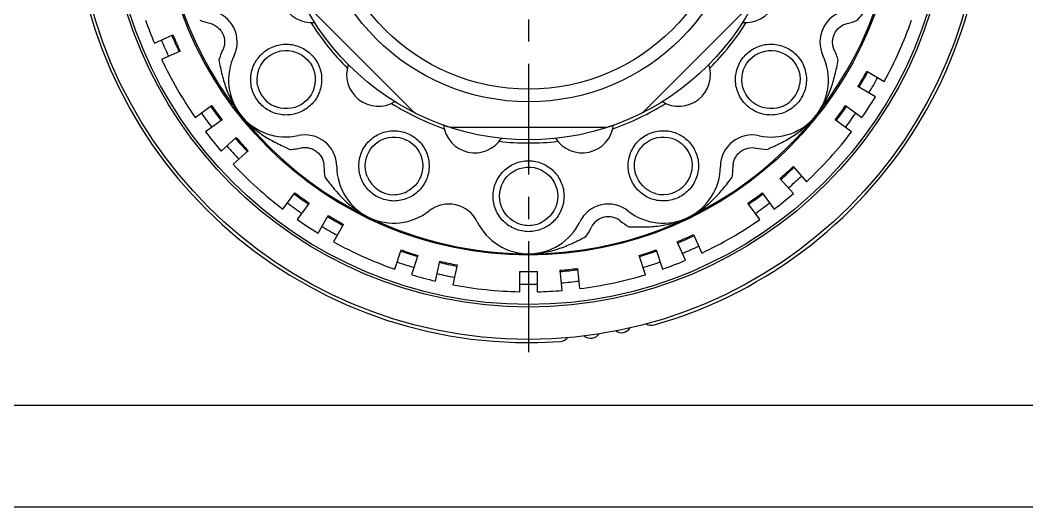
# Model space of a CAD drawing. Extents: x 62514 to 62724, y -28661 to -28364.
# Drawn here: x 62594.6 to 62674, y -28661.5 to -28623.1 of the extents above; entities that cross this region are included whole.
import ezdxf

# ---------------------------------------------------------------- set-up
doc = ezdxf.new("R2010")
doc.units = 0
doc.header["$LTSCALE"] = 7
doc.header["$MEASUREMENT"] = 0
doc.linetypes.add('CENTER', pattern=[2, 1.25, -0.25, 0.25, -0.25])
doc.layers.get('0').update_dxf_attribs({"color": 2, "linetype": 'CONTINUOUS'})
for name, color, linetype in [('02___PRT_ALL_AXES', 7, 'CONTINUOUS'), ('03___PRT_ALL_CURVES', 7, 'CONTINUOUS'), ('7_ALL_FEATURES', 7, 'CONTINUOUS'), ('CL', 1, 'CENTER'), ('TXT', 4, 'CONTINUOUS')]:
    doc.layers.add(name, color=color, linetype=linetype)

# ---------------------------------------------------------------- blocks, each defined once
blk = doc.blocks.new('BORDER')
blk.add_line((0, 0), (1, 0))

msp = doc.modelspace()

# ---------------------------------------------------------------- linework, layer by layer
at = {"color": 7, "linetype": 'Continuous'}
for p, q in [((62617.049, -28621.774), (62625.416, -28630.141)), ((62643.919, -28630.141), (62652.286, -28621.774)), ((62611.99, -28630.598), (62612, -28630.609)), ((62611.99, -28630.598), (62612, -28630.61)), ((62628.752, -28631.522), (62640.584, -28631.522)), ((62647.244, -28638.653), (62647.257, -28638.646)), ((62647.244, -28638.653), (62647.258, -28638.647))]:
    msp.add_line(p, q, dxfattribs=at)
for points in [[(62613.3, -28628.231), (62613.266, -28628.012), (62613.254, -28627.725), (62613.277, -28627.438), (62613.336, -28627.157), (62613.43, -28626.885), (62613.557, -28626.628), (62613.715, -28626.387), (62613.902, -28626.169), (62614.115, -28625.976), (62614.35, -28625.81), (62614.604, -28625.676), (62614.873, -28625.574), (62615.153, -28625.506), (62615.438, -28625.474), (62615.726, -28625.478), (62616.01, -28625.517), (62616.288, -28625.592), (62616.553, -28625.701), (62616.803, -28625.842), (62617.033, -28626.013), (62617.241, -28626.211), (62617.347, -28626.335)], [(62651.988, -28626.335), (62652.088, -28626.219), (62652.294, -28626.019), (62652.524, -28625.847), (62652.774, -28625.705), (62653.039, -28625.595), (62653.316, -28625.519), (62653.6, -28625.478), (62653.888, -28625.473), (62654.174, -28625.504), (62654.453, -28625.571), (62654.723, -28625.672), (62654.977, -28625.805), (62655.213, -28625.97), (62655.427, -28626.163), (62655.614, -28626.38), (62655.774, -28626.62), (62655.902, -28626.877), (62655.997, -28627.148), (62656.057, -28627.429), (62656.082, -28627.716), (62656.07, -28628.003), (62656.044, -28628.189)], [(62617.347, -28626.335), (62617.438, -28626.458), (62617.587, -28626.704), (62617.704, -28626.966), (62617.787, -28627.241), (62617.835, -28627.524), (62617.847, -28627.811), (62617.823, -28628.097), (62617.764, -28628.379), (62617.67, -28628.65), (62617.543, -28628.908), (62617.385, -28629.148), (62617.198, -28629.367), (62616.985, -28629.56), (62616.75, -28629.725), (62616.496, -28629.86), (62616.227, -28629.962), (62615.948, -28630.03), (62615.662, -28630.062), (62615.375, -28630.058), (62615.09, -28630.018), (62614.813, -28629.944), (62614.637, -28629.876)], [(62654.738, -28629.859), (62654.531, -28629.941), (62654.254, -28630.017), (62653.97, -28630.057), (62653.682, -28630.062), (62653.397, -28630.031), (62653.117, -28629.965), (62652.848, -28629.864), (62652.593, -28629.73), (62652.357, -28629.566), (62652.144, -28629.373), (62651.956, -28629.155), (62651.796, -28628.916), (62651.668, -28628.659), (62651.573, -28628.387), (62651.513, -28628.106), (62651.488, -28627.82), (62651.5, -28627.533), (62651.547, -28627.25), (62651.628, -28626.975), (62651.744, -28626.713), (62651.891, -28626.466), (62651.988, -28626.335)], [(62621.957, -28635.456), (62621.941, -28635.416), (62621.852, -28635.146), (62621.799, -28634.866), (62621.78, -28634.583), (62621.798, -28634.299), (62621.85, -28634.019), (62621.937, -28633.748), (62622.058, -28633.491), (62622.209, -28633.25), (62622.389, -28633.03), (62622.596, -28632.834), (62622.825, -28632.666), (62623.073, -28632.528), (62623.336, -28632.421), (62623.611, -28632.349), (62623.892, -28632.311), (62624.053, -28632.305)], [(62624.053, -28632.305), (62624.203, -28632.31), (62624.485, -28632.347), (62624.761, -28632.418), (62625.025, -28632.523), (62625.274, -28632.661), (62625.503, -28632.828), (62625.711, -28633.023), (62625.892, -28633.242), (62626.044, -28633.482), (62626.165, -28633.74), (62626.253, -28634.01), (62626.307, -28634.289), (62626.325, -28634.573), (62626.308, -28634.857), (62626.255, -28635.137), (62626.168, -28635.408), (62626.048, -28635.666), (62625.897, -28635.906), (62625.716, -28636.126), (62625.51, -28636.322), (62625.281, -28636.49), (62625.069, -28636.611)], [(62643.517, -28633.155), (62643.614, -28633.041), (62643.819, -28632.843), (62644.046, -28632.673), (62644.293, -28632.532), (62644.556, -28632.423), (62644.83, -28632.348), (62645.111, -28632.307), (62645.396, -28632.302), (62645.678, -28632.333), (62645.955, -28632.399), (62646.221, -28632.498), (62646.473, -28632.631), (62646.707, -28632.793), (62646.918, -28632.984), (62647.104, -28633.199), (62647.261, -28633.436), (62647.388, -28633.691), (62647.481, -28633.959), (62647.541, -28634.238), (62647.565, -28634.521), (62647.554, -28634.805), (62647.516, -28635.046)], [(62644.673, -28636.759), (62644.632, -28636.747), (62644.365, -28636.647), (62644.114, -28636.515), (62643.88, -28636.352), (62643.669, -28636.162), (62643.483, -28635.946), (62643.326, -28635.709), (62643.199, -28635.455), (62643.105, -28635.186), (62643.046, -28634.908), (62643.022, -28634.625), (62643.033, -28634.341), (62643.079, -28634.061), (62643.16, -28633.789), (62643.275, -28633.529), (62643.421, -28633.285), (62643.517, -28633.155)], [(62633.627, -28639.023), (62633.434, -28638.912), (62633.202, -28638.743), (62632.993, -28638.546), (62632.81, -28638.324), (62632.656, -28638.082), (62632.533, -28637.822), (62632.444, -28637.548), (62632.39, -28637.266), (62632.372, -28636.979), (62632.389, -28636.692), (62632.442, -28636.409), (62632.53, -28636.135), (62632.652, -28635.875), (62632.804, -28635.631), (62632.987, -28635.409), (62633.195, -28635.211), (62633.426, -28635.041), (62633.677, -28634.901), (62633.943, -28634.794), (62634.22, -28634.72), (62634.504, -28634.682), (62634.668, -28634.676)], [(62634.668, -28634.676), (62634.82, -28634.681), (62635.105, -28634.718), (62635.383, -28634.791), (62635.65, -28634.897), (62635.901, -28635.036), (62636.133, -28635.205), (62636.343, -28635.402), (62636.526, -28635.624), (62636.68, -28635.867), (62636.802, -28636.127), (62636.891, -28636.4), (62636.945, -28636.683), (62636.964, -28636.97), (62636.946, -28637.257), (62636.893, -28637.539), (62636.805, -28637.813), (62636.684, -28638.074), (62636.531, -28638.317), (62636.349, -28638.54), (62636.14, -28638.737), (62635.909, -28638.907), (62635.746, -28639.003)]]:
    msp.add_lwpolyline(points, dxfattribs=at)
for radius in [35.75, 33.2, 33, 20, 17, 16]:
    msp.add_circle((62634.668, -28612.522), radius, dxfattribs=at)
for centre, radius, start, end in [((62634.668, -28612.522), 36, 286, 274), ((62634.668, -28612.522), 29, 270, 244.27143), ((62609.186, -28624.79), 2.5, 334.59302, 76.84319), ((62660.146, -28624.796), 2.5, 103.16445, 205.41461), ((62658.552, -28617.98), 5.5, 283.16445, 291.84904), ((62615.509, -28627.793), 5.5, 154.59302, 163.27761), ((62615.509, -28627.793), 4.5, 154.59302, 282.55747), ((62653.819, -28627.802), 4.5, 257.45017, 25.41461), ((62615.548, -28627.77), 2.295, 191.60091, 246.60714), ((62653.788, -28627.77), 2.295, 294.45805, 349.46428), ((62626.83, -28628.726), 2, 225, 244.18814), ((62642.505, -28628.726), 2, 295.81186, 315), ((62628.752, -28629.522), 2, 250.81186, 270), ((62640.584, -28629.522), 2, 270, 289.18814), ((62617.032, -28634.631), 2.5, 0.30731, 102.55747), ((62652.298, -28634.635), 2.5, 77.45017, 179.70033), ((62653.819, -28627.802), 5.5, 257.45017, 266.13475), ((62624.032, -28634.593), 5.5, 180.30731, 188.9919), ((62624.032, -28634.593), 4.5, 180.30731, 308.27176), ((62645.292, -28634.599), 4.5, 231.73588, 359.70033), ((62645.293, -28634.573), 2.273, 321.4281, 347.99001), ((62624.053, -28634.579), 2.272, 202.72033, 269.99757), ((62645.294, -28634.573), 2.272, 254.14829, 321.42614), ((62624.053, -28634.578), 2.273, 269.99953, 296.56167), ((62628.371, -28640.093), 2.5, 25.99967, 128.27176), ((62640.957, -28640.095), 2.5, 51.73588, 153.96412), ((62634.668, -28612.522), 29, 244.29457, 269.97686), ((62634.668, -28637.022), 4.5, 205.99967, 333.96412), ((62634.668, -28636.978), 2.295, 243.02948, 269.99904), ((62634.668, -28636.978), 2.295, 270.00057, 298.03571), ((62640.957, -28640.095), 1.5, 51.73588, 153.96412), ((62645.292, -28634.599), 5.5, 231.73588, 240.42047), ((62634.668, -28637.022), 5.5, 325.27953, 333.96412), ((62644.37, -28646.359), 0.8, 238.96155, 286), ((62639.567, -28647.38), 0.8, 230.96155, 325.03845), ((62641.986, -28646.953), 0.8, 234.96155, 329.03845), ((62637.123, -28647.636), 0.8, 274, 321.03845)]:
    msp.add_arc(centre, radius, start, end, dxfattribs=at)
for points, knots in [([(62660.599, -28623.085), (62660.863, -28622.778), (62661.377, -28622.16), (62662.063, -28621.176), (62662.608, -28620.119), (62662.852, -28619.365), (62662.939, -28618.982)], [0, 0, 0, 0, 0.254635, 0.505048, 0.752969, 1, 1, 1, 1]), ([(62608.731, -28623.072), (62608.861, -28623.124), (62609.124, -28623.217), (62609.392, -28623.295), (62609.528, -28623.326)], [0, 0, 0, 0, 0.5, 1, 1, 1, 1]), ([(62609.528, -28623.326), (62609.636, -28623.352), (62609.847, -28623.43), (62610.132, -28623.609), (62610.37, -28623.848), (62610.607, -28624.227), (62610.737, -28624.785), (62610.636, -28625.233), (62610.541, -28625.433)], [0, 0, 0, 0, 0.125375, 0.250843, 0.376173, 0.501583, 0.750783, 1, 1, 1, 1]), ([(62658.789, -28625.441), (62658.741, -28625.34), (62658.671, -28625.127), (62658.634, -28624.792), (62658.672, -28624.458), (62658.82, -28624.036), (62659.175, -28623.586), (62659.589, -28623.386), (62659.805, -28623.335)], [0, 0, 0, 0, 0.125375, 0.250843, 0.376173, 0.501583, 0.750783, 1, 1, 1, 1]), ([(62613.363, -28629.512), (62613.136, -28629.228), (62612.791, -28628.562), (62612.699, -28627.447), (62613.039, -28626.38), (62613.762, -28625.525), (62614.756, -28625.011), (62615.872, -28624.916), (62616.938, -28625.255), (62617.511, -28625.739), (62617.738, -28626.023)], [0, 0, 0, 0, 0.125001, 0.249998, 0.374998, 0.5, 0.625002, 0.750002, 0.874999, 1, 1, 1, 1]), ([(62651.598, -28626.023), (62651.824, -28625.739), (62652.397, -28625.255), (62653.463, -28624.916), (62654.579, -28625.011), (62655.574, -28625.525), (62656.296, -28626.38), (62656.637, -28627.447), (62656.544, -28628.562), (62656.199, -28629.228), (62655.973, -28629.512)], [0, 0, 0, 0, 0.125001, 0.249998, 0.374998, 0.5, 0.625002, 0.750002, 0.874999, 1, 1, 1, 1]), ([(62659.087, -28626.223), (62659.047, -28626.089), (62658.955, -28625.825), (62658.849, -28625.567), (62658.789, -28625.441)], [0, 0, 0, 0, 0.5, 1, 1, 1, 1]), ([(62610.242, -28626.21), (62610.316, -28626.608), (62610.48, -28627.395), (62610.821, -28628.545), (62611.308, -28629.631), (62611.745, -28630.291), (62611.99, -28630.598)], [0, 0, 0, 0, 0.254639, 0.505076, 0.752982, 1, 1, 1, 1]), ([(62617.738, -28626.023), (62617.965, -28626.308), (62618.309, -28626.974), (62618.402, -28628.088), (62618.062, -28629.155), (62617.339, -28630.011), (62616.344, -28630.525), (62615.228, -28630.619), (62614.162, -28630.281), (62613.59, -28629.797), (62613.363, -28629.512)], [0, 0, 0, 0, 0.125001, 0.249998, 0.374998, 0.5, 0.625002, 0.750002, 0.874999, 1, 1, 1, 1]), ([(62655.973, -28629.512), (62655.746, -28629.797), (62655.173, -28630.281), (62654.107, -28630.619), (62652.991, -28630.525), (62651.996, -28630.011), (62651.274, -28629.155), (62650.933, -28628.088), (62651.026, -28626.974), (62651.371, -28626.308), (62651.598, -28626.023)], [0, 0, 0, 0, 0.125001, 0.249998, 0.374998, 0.5, 0.625002, 0.750002, 0.874999, 1, 1, 1, 1]), ([(62657.336, -28630.609), (62657.581, -28630.302), (62658.019, -28629.642), (62658.506, -28628.557), (62658.848, -28627.407), (62659.012, -28626.62), (62659.087, -28626.223)], [0, 0, 0, 0, 0.247021, 0.494927, 0.745363, 1, 1, 1, 1]), ([(62612, -28630.61), (62612.244, -28630.916), (62612.789, -28631.486), (62613.737, -28632.199), (62614.779, -28632.786), (62615.507, -28633.119), (62615.877, -28633.281)], [0, 0, 0, 0, 0.24703, 0.494951, 0.74537, 1, 1, 1, 1]), ([(62653.448, -28633.29), (62653.819, -28633.128), (62654.55, -28632.794), (62655.595, -28632.205), (62656.545, -28631.489), (62657.091, -28630.916), (62657.336, -28630.609)], [0, 0, 0, 0, 0.254635, 0.505048, 0.752969, 1, 1, 1, 1]), ([(62624.053, -28637.351), (62623.692, -28637.351), (62622.963, -28637.206), (62622.041, -28636.59), (62621.425, -28635.666), (62621.208, -28634.578), (62621.425, -28633.489), (62622.042, -28632.566), (62622.964, -28631.95), (62623.693, -28631.805), (62624.053, -28631.805)], [0, 0, 0, 0, 0.125002, 0.249999, 0.374998, 0.499999, 0.625, 0.75, 0.874998, 1, 1, 1, 1]), ([(62624.053, -28631.805), (62624.414, -28631.805), (62625.143, -28631.95), (62626.064, -28632.566), (62626.681, -28633.49), (62626.897, -28634.578), (62626.681, -28635.667), (62626.064, -28636.59), (62625.142, -28637.206), (62624.413, -28637.351), (62624.053, -28637.351)], [0, 0, 0, 0, 0.125002, 0.249999, 0.374998, 0.499999, 0.625, 0.75, 0.874998, 1, 1, 1, 1]), ([(62643.126, -28632.844), (62643.351, -28632.562), (62643.918, -28632.082), (62644.975, -28631.746), (62646.081, -28631.839), (62647.067, -28632.349), (62647.783, -28633.197), (62648.12, -28634.255), (62648.028, -28635.36), (62647.686, -28636.02), (62647.461, -28636.302)], [0, 0, 0, 0, 0.125002, 0.249999, 0.374998, 0.499999, 0.625, 0.75, 0.874998, 1, 1, 1, 1]), ([(62647.461, -28636.302), (62647.236, -28636.584), (62646.669, -28637.064), (62645.612, -28637.4), (62644.506, -28637.306), (62643.52, -28636.797), (62642.804, -28635.948), (62642.467, -28634.891), (62642.559, -28633.786), (62642.901, -28633.126), (62643.126, -28632.844)], [0, 0, 0, 0, 0.125002, 0.249999, 0.374998, 0.499999, 0.625, 0.75, 0.874998, 1, 1, 1, 1]), ([(62615.877, -28633.281), (62616.016, -28633.271), (62616.294, -28633.241), (62616.569, -28633.194), (62616.705, -28633.164)], [0, 0, 0, 0, 0.5, 1, 1, 1, 1]), ([(62616.705, -28633.164), (62616.814, -28633.14), (62617.038, -28633.119), (62617.372, -28633.157), (62617.69, -28633.269), (62618.068, -28633.507), (62618.428, -28633.953), (62618.531, -28634.402), (62618.532, -28634.623)], [0, 0, 0, 0, 0.125375, 0.250843, 0.376173, 0.501583, 0.750783, 1, 1, 1, 1]), ([(62650.795, -28634.627), (62650.796, -28634.516), (62650.825, -28634.293), (62650.937, -28633.976), (62651.116, -28633.691), (62651.432, -28633.375), (62651.948, -28633.124), (62652.408, -28633.123), (62652.624, -28633.171)], [0, 0, 0, 0, 0.125375, 0.250843, 0.376173, 0.501583, 0.750783, 1, 1, 1, 1]), ([(62634.668, -28639.772), (62634.304, -28639.772), (62633.568, -28639.626), (62632.639, -28639.004), (62632.017, -28638.072), (62631.799, -28636.974), (62632.017, -28635.876), (62632.639, -28634.945), (62633.568, -28634.322), (62634.304, -28634.176), (62634.668, -28634.176)], [0, 0, 0, 0, 0.125001, 0.249998, 0.374998, 0.5, 0.625002, 0.750002, 0.874999, 1, 1, 1, 1]), ([(62634.668, -28634.176), (62635.031, -28634.176), (62635.767, -28634.322), (62636.696, -28634.945), (62637.318, -28635.876), (62637.536, -28636.974), (62637.318, -28638.072), (62636.696, -28639.004), (62635.767, -28639.626), (62635.031, -28639.772), (62634.668, -28639.772)], [0, 0, 0, 0, 0.125001, 0.249998, 0.374998, 0.5, 0.625002, 0.750002, 0.874999, 1, 1, 1, 1]), ([(62650.724, -28635.461), (62650.746, -28635.323), (62650.778, -28635.046), (62650.794, -28634.767), (62650.795, -28634.627)], [0, 0, 0, 0, 0.5, 1, 1, 1, 1]), ([(62618.6, -28635.453), (62618.84, -28635.779), (62619.328, -28636.417), (62620.135, -28637.305), (62621.044, -28638.072), (62621.725, -28638.477), (62622.079, -28638.647)], [0, 0, 0, 0, 0.254635, 0.505048, 0.752969, 1, 1, 1, 1]), ([(62647.258, -28638.647), (62647.61, -28638.476), (62648.288, -28638.072), (62649.194, -28637.307), (62649.998, -28636.422), (62650.485, -28635.786), (62650.724, -28635.461)], [0, 0, 0, 0, 0.24703, 0.494951, 0.74537, 1, 1, 1, 1]), ([(62642.577, -28639.382), (62642.982, -28639.397), (62643.785, -28639.413), (62644.983, -28639.336), (62646.149, -28639.103), (62646.89, -28638.824), (62647.244, -28638.653)], [0, 0, 0, 0, 0.254635, 0.505048, 0.752969, 1, 1, 1, 1]), ([(62634.668, -28641.522), (62635.06, -28641.522), (62635.849, -28641.453), (62637.001, -28641.157), (62638.113, -28640.707), (62638.831, -28640.344), (62639.188, -28640.155)], [0, 0, 0, 0, 0.247035, 0.494955, 0.745367, 1, 1, 1, 1])]:
    msp.add_open_spline(points, degree=3, knots=knots, dxfattribs=at)
at = {"layer": '02___PRT_ALL_AXES', "color": 7, "linetype": 'Continuous'}
for centre, radius, start, end in [((62617.548, -28620.764), 2.5, 135.84381, 275.74603), ((62651.785, -28620.768), 2.5, 264.24101, 44.13815), ((62634.668, -28612.522), 20.25, 212.03453, 225.09404), ((62634.668, -28612.522), 20.25, 314.89168, 327.95118), ((62634.668, -28612.522), 31.4, 202.72436, 205.27635), ((62634.668, -28612.522), 30.5, 202.68539, 205.3162), ((62622.819, -28627.376), 2.5, 161.51811, 301.51577), ((62646.512, -28627.378), 2.5, 238.46865, 18.46332), ((62634.668, -28612.522), 30.5, 328.68195, 331.32408), ((62634.668, -28612.522), 31.4, 328.71947, 331.27726), ((62634.668, -28612.522), 20.25, 237.74882, 250.80832), ((62634.668, -28612.522), 20.25, 289.17739, 302.23689), ((62634.668, -28612.522), 31.4, 214.71918, 217.27877), ((62634.668, -28612.522), 30.5, 214.67694, 217.31959), ((62634.668, -28612.522), 30.5, 322.68041, 325.32306), ((62634.668, -28612.522), 31.4, 322.72123, 325.28082), ((62630.437, -28631.045), 2.5, 187.30028, 327.22709), ((62638.893, -28631.046), 2.5, 212.75715, 352.68446), ((62634.668, -28612.522), 30.5, 220.67798, 223.32089), ((62634.668, -28612.522), 20.25, 263.46311, 276.52261), ((62634.668, -28612.522), 31.4, 220.72291, 223.27567), ((62634.668, -28612.522), 30.5, 310.67798, 313.32089), ((62634.668, -28612.522), 31.4, 310.72291, 313.27567), ((62634.668, -28612.522), 30.5, 232.68041, 235.32306), ((62634.668, -28612.522), 30.5, 304.67694, 307.31959), ((62634.668, -28612.522), 31.4, 232.72123, 235.28082), ((62634.668, -28612.522), 31.4, 304.71918, 307.27877), ((62634.668, -28612.522), 30.5, 238.68195, 241.32408), ((62634.668, -28612.522), 31.4, 238.71947, 241.27726), ((62634.668, -28612.522), 30.5, 292.68539, 295.3162), ((62634.668, -28612.522), 30.5, 250.71429, 253.31563), ((62634.668, -28612.522), 30.5, 286.68437, 289.28571), ((62634.668, -28612.522), 31.4, 292.72436, 295.27635), ((62634.668, -28612.522), 31.4, 250.72406, 253.27849), ((62634.668, -28612.522), 30.5, 256.67766, 259.31666), ((62634.668, -28612.522), 31.4, 286.72151, 289.27594), ((62634.668, -28612.522), 31.4, 256.72006, 259.28062), ((62634.668, -28612.522), 30.5, 274.68166, 277.32055), ((62634.668, -28612.522), 31.4, 268.72413, 271.27587), ((62634.668, -28612.522), 31.4, 274.72352, 277.27975)]:
    msp.add_arc(centre, radius, start, end, dxfattribs=at)
at = {"layer": '03___PRT_ALL_CURVES', "color": 4, "linetype": 'Continuous'}
msp.add_line((62625.019, -28632.571), (62625.038, -28632.531), dxfattribs=at)
at = {"layer": '7_ALL_FEATURES', "color": 7, "linetype": 'Continuous'}
for p, q in [((62605.156, -28624.895), (62606.619, -28624.244)), ((62607.188, -28625.523), (62605.726, -28626.174)), ((62661.338, -28627.112), (62662.724, -28627.912)), ((62662.024, -28629.125), (62660.638, -28628.324)), ((62608.374, -28630.761), (62609.669, -28629.82)), ((62659.667, -28629.82), (62660.961, -28630.761)), ((62610.492, -28630.952), (62609.197, -28631.893)), ((62660.139, -28631.893), (62658.844, -28630.952)), ((62610.424, -28633.409), (62611.614, -28632.338)), ((62612.55, -28633.379), (62611.361, -28634.449)), ((62655.524, -28634.639), (62656.595, -28635.829)), ((62655.555, -28636.766), (62654.484, -28635.576)), ((62615.297, -28637.993), (62616.237, -28636.698)), ((62653.098, -28636.698), (62654.039, -28637.993)), ((62617.37, -28637.521), (62616.429, -28638.816)), ((62652.906, -28638.816), (62651.965, -28637.521)), ((62618.065, -28639.878), (62618.865, -28638.492)), ((62620.078, -28639.192), (62619.278, -28640.578)), ((62647.041, -28642.033), (62646.39, -28640.571)), ((62647.669, -28640.002), (62648.32, -28641.464)), ((62624.116, -28642.732), (62624.61, -28641.21)), ((62644.725, -28641.21), (62645.22, -28642.732)), ((62625.942, -28641.643), (62625.447, -28643.165)), ((62627.331, -28643.67), (62627.664, -28642.104)), ((62643.888, -28643.165), (62643.394, -28641.643)), ((62629.034, -28642.396), (62628.701, -28643.961)), ((62633.968, -28644.515), (62633.968, -28642.914)), ((62635.368, -28644.515), (62635.368, -28642.914)), ((62637.316, -28644.412), (62637.148, -28642.821)), ((62638.708, -28644.266), (62638.541, -28642.674))]:
    msp.add_line(p, q, dxfattribs=at)
msp.add_circle((62634.668, -28612.522), 29.1, dxfattribs=at)
for radius, start, end in [(32, 199.25345, 202.74655), (32, 331.25345, 340.74655), (30.4, 202.68057, 205.31943), (32, 205.25345, 214.74655), (30.4, 328.68057, 331.31943), (32, 325.25345, 328.74655), (30.4, 214.68057, 217.31943), (30.4, 322.68057, 325.31943), (32, 217.25345, 220.74655), (32, 313.25345, 322.74655), (30.4, 220.68057, 223.31943), (32, 223.25345, 232.74655), (30.4, 310.68057, 313.31943), (30.4, 232.68057, 235.31943), (30.4, 304.68057, 307.31943), (32, 307.25345, 310.74655), (32, 235.25345, 238.74655), (30.4, 238.68057, 241.31943), (32, 295.25345, 304.74655), (32, 241.25345, 250.74655), (30.4, 292.68057, 295.31943), (30.4, 250.68057, 253.31943), (30.4, 286.68057, 289.31943), (30.4, 256.68057, 259.31943), (32, 289.25345, 292.74655), (32, 253.25345, 256.74655), (30.4, 268.68057, 271.31943), (30.4, 274.68057, 277.31943), (32, 277.25345, 286.74655), (32, 259.25345, 268.74655), (32, 271.25345, 274.74655)]:
    msp.add_arc((62634.668, -28612.522), radius, start, end, dxfattribs=at)
at = {"layer": 'CL'}
msp.add_line((62634.668, -28570.522), (62634.668, -28650.522), dxfattribs=at)
at = {"layer": 'TXT'}
msp.add_line((62717.464, -28653.493), (62541.464, -28653.493), dxfattribs=at)

# ---------------------------------------------------------------- block references
at = {"xscale": 210, "yscale": 297, "zscale": 210}
msp.add_blockref('BORDER', (62514.464, -28661.493), dxfattribs=at)

doc.saveas('drawing.dxf')
